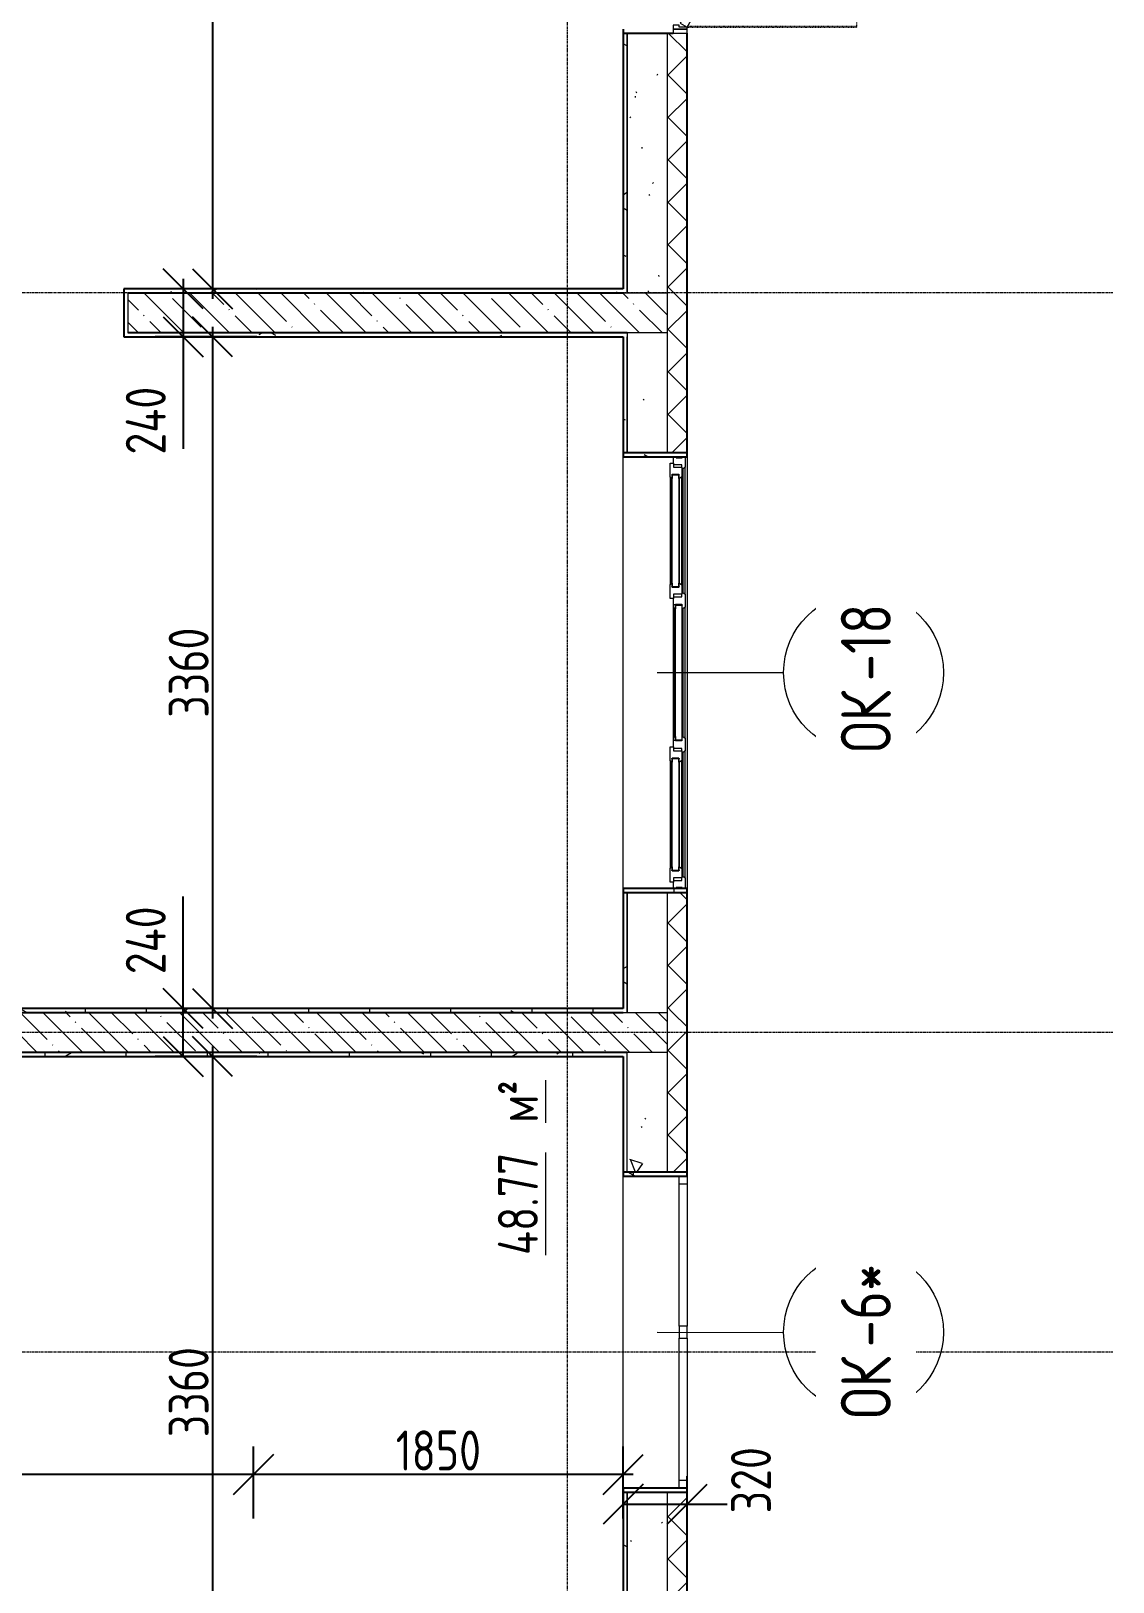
# Model space of a CAD drawing. Header units: millimetres. Extents: x -11854 to 4360091, y -19344 to 4989148.
# Drawn here: x 19478 to 24894, y 60413 to 68172 of the extents above; entities that cross this region are included whole.
import ezdxf

# ---------------------------------------------------------------- set-up
doc = ezdxf.new("R2010")
doc.units = ezdxf.units.MM
doc.linetypes.add('Линия сетки', pattern=[22.225, 12.7, -3.175, 3.175, -3.175])
doc.linetypes.add('Штрих', pattern=[6.35, 3.175, -3.175])
doc.layers.get('0').update_dxf_attribs({"color": 254})
doc.layers.get('Defpoints').update_dxf_attribs({"color": 254})
for name, color, linetype, lineweight in [('A-ANNO-DIMS', 254, 'Continuous', 9), ('A-AREA-IDEN', 254, 'Continuous', 9), ('A-DOOR', 254, 'Continuous', 9), ('A-DOOR-FRAM', 254, 'Continuous', 18), ('A-GLAZ', 254, 'Continuous', 9), ('A-GLAZ-IDEN', 254, 'Continuous', 9), ('A-WALL', 254, 'Continuous', 9), ('S-GRID', 254, 'Continuous', 9)]:
    doc.layers.add(name, color=color, linetype=linetype, lineweight=lineweight)
doc.styles.add('ISOCPEUR', font='isocpeur.ttf', dxfattribs={"width": 0.8, "height": 200})
doc.styles.add('ISOCPEUR_1', font='isocpeur.ttf', dxfattribs={"width": 0.8, "height": 250})
doc.styles.add('ISOCPEUR_B', font='', dxfattribs={"width": 0.8, "height": 200})
doc.styles.add('ISOCPEUR_B_1', font='', dxfattribs={"width": 0.8, "height": 200})
doc.styles.get('ISOCPEUR_B').set_extended_font_data('ISOCPEUR', bold=True)
doc.styles.get('ISOCPEUR_B_1').set_extended_font_data('ISOCPEUR', bold=True)
doc.dimstyles.new('2_0_мм_ISOCPEUR', dxfattribs={"dimscale": 304.8, "dimtxt": 199.196235, "dimasz": 0.656168, "dimexe": 0.459318, "dimexo": 0.625, "dimgap": 0.065617, "dimtad": 1, "dimdec": 0, "dimtxsty": 'ISOCPEUR', "dimblk1": 'OBLIQUE', "dimblk2": 'OBLIQUE', "dimsah": 1, "dimcen": 2.5, "dimdle": 0.164042, "dimazin": 3, "dimtfac": 1, "dimtix": 1, "dimtmove": 0, "dimatfit": 3, "dimfxl": 0.787402, "dimfxlon": 1, "dimtvp": 1, "dimarcsym": 2})
doc.dimstyles.new('2_0_мм_ISOCPEUR_1', dxfattribs={"dimscale": 304.8, "dimtxt": 199.196235, "dimasz": 0.656168, "dimexe": 0.459318, "dimexo": 0.625, "dimgap": 0.065617, "dimtad": 1, "dimdec": 0, "dimtxsty": 'ISOCPEUR', "dimblk1": 'OBLIQUE', "dimblk2": 'OBLIQUE', "dimsah": 1, "dimcen": 2.5, "dimdle": 0.164042, "dimazin": 3, "dimtfac": 1, "dimtix": 1, "dimtmove": 1, "dimatfit": 3, "dimfxl": 0.787402, "dimfxlon": 1, "dimtvp": 1, "dimarcsym": 2})
pattern_1 = [(135, (23408.74, 513535.32), (-106.066017, -106.066017), []), (225, (23408.74, 513535.32), (106.066017, -106.066017), [])]
pattern_2 = [(140, (23408.74, 513535.3), (63.7558, 728.7365), [76.2, -838.2]), (85, (23408.74, 513535.3), (-764.2276, -140.9716), [60.96, -670.56]), (190.451, (23414.05, 513596.05), (-700.4668, 587.77), [64.76, -712.36]), (136.184, (23205.5, 513535.3), (168.171, 1084.3162), [114.3, -1257.3]), (186.636, (23219.6, 513625.7), (-989.7098, 949.61), [97.14, -1068.54]), (81.184, (23205.5, 513535.3), (-989.7012, 949.6206), [91.44, -1005.84]), (111, (23256.34, 513636.9), (409.0606, 606.4579), [76.2, -838.2]), (56, (23256.34, 513636.9), (-736.7529, 247.2083), [60.96, -670.56]), (161.451, (23290.4, 513687.46), (-327.6855, 853.6683), [64.76, -712.36]), (127.5, (23408.74, 513535.32), (-338.22012, 12.3547), [6.706, -655.726, 6.706, -674.014, -673.1]), (127.5, (23408.74, 513535.32), (-338.22012, 12.3547), [-1343.152, 6.706, -666.394]), (97.5, (23408.74, 513535.32), (-400.72213, 267.27887), [6.706, -381.406, 6.706, -640.486, -256.54]), (97.5, (23408.74, 513535.32), (-400.72213, 267.27887), [-1035.304, 6.706, -249.834]), (57.5, (23408.74, 513308.76), (22.91534, 542.36333), [6.706, -247.294, 6.706, -1837.334]), (57.5, (23408.74, 513308.76), (22.91534, 542.36333), [-260.706, -785.774, 6.706, -1044.854]), (47.5, (23408.74, 513207.16), (-101.7071, 592.51696), [6.706, -323.494, 6.706, -1266.342]), (47.5, (23408.74, 513207.16), (-101.7071, 592.51696), [-336.906, -519.582, 6.706, -740.054])]
pattern_3 = [(135, (23408.74, 513535.32), (-114.04925, -114.04925), []), (135, (23408.74, 513649.37), (-114.04925, -114.04925), [201.612, -40.322, 3.353, -36.97])]
pattern_4 = [(90, (23408.74, 513535.32), (-101.6, 406.4), [33.528, -271.272, 33.528, -271.272, -1625.6]), (90, (23408.74, 513535.32), (-101.6, 406.4), [-609.6, 33.528, -576.072, 33.528, -271.272, -711.2]), (90, (23408.74, 513535.32), (-101.6, 406.4), [-1524, 33.528, -169.672, 33.528, -474.472]), (210, (23357.94, 513687.72), (-301.152724, -291.18818), [33.528, -271.272, 33.528, -1896.872]), (210, (23357.94, 513687.72), (-301.152724, -291.18818), [-338.328, -271.272, 33.528, -576.072, -1016]), (210, (23357.94, 513687.72), (-301.152724, -291.18818), [-1219.2, 33.528, -271.272, 33.528, -677.672]), (210, (23357.94, 513687.72), (-301.152724, -291.18818), [-1557.528, -169.672, 33.528, -474.472]), (330, (23154.74, 513738.52), (402.752724, -115.21182), [33.528, -271.272, 33.528, -1896.872]), (330, (23154.74, 513738.52), (402.752724, -115.21182), [-338.328, -271.272, 33.528, -576.072, -1016]), (330, (23154.74, 513738.52), (402.752724, -115.21182), [-1219.2, 33.528, -271.272, 33.528, -677.672]), (330, (23154.74, 513738.52), (402.752724, -115.21182), [-1557.528, -169.672, 33.528, -474.472])]

# ---------------------------------------------------------------- blocks, each defined once
blk = doc.blocks.new('BIMLIB_Окно_Трехстворчатое_Wintech_СФрамугойСнизу_ГОСТ30674-99 - ОК 2200Х1480_ОК-3_1 _ВНУТРЕННИЕ ОКНА_ EI 31 _-7441048-1Д')
at = {"layer": 'A-GLAZ', "lineweight": 18}
for p, q in [((-923.5, -66), (-854.7, -66)), ((-923.5, -82), (-923.5, -66)), ((-867, -76), (-867, -108)), ((-846, -76), (-867, -76)), ((-864.5, -76), (-304.75, -76)), ((-864.5, -108), (-864.5, -76)), ((-854.7, -66), (-846, -71.7)), ((-846, -71.7), (-846, -76)), ((-323.25, -71.7), (-314.55, -66)), ((-323.25, -76), (-323.25, -71.7)), ((-302.25, -76), (-323.25, -76)), ((-314.55, -66), (-245.75, -66)), ((-304.75, -76), (-304.75, -108)), ((-302.25, -108), (-302.25, -76)), ((-245.75, -66), (-245.75, -82)), ((495.75, -66), (564.55, -66)), ((495.75, -82), (495.75, -66)), ((552.25, -76), (552.25, -108)), ((573.25, -76), (552.25, -76)), ((554.75, -76), (1114.5, -76)), ((554.75, -108), (554.75, -76)), ((564.55, -66), (573.25, -71.7)), ((573.25, -71.7), (573.25, -76)), ((1096, -71.7), (1104.7, -66)), ((1096, -76), (1096, -71.7)), ((1117, -76), (1096, -76)), ((1104.7, -66), (1173.5, -66)), ((1114.5, -76), (1114.5, -108)), ((1117, -108), (1117, -76)), ((1173.5, -66), (1173.5, -82)), ((-955, -82), (-923.5, -82)), ((-950, -96), (-955, -96)), ((-955, -126), (-950, -126)), ((-902.2, -140), (-955, -140)), ((-950, -126), (-950, -96)), ((-902.5, -82), (-923.5, -82)), ((-914.5, -82), (-914.5, -124)), ((-914.5, -124), (-902.5, -124)), ((-902.5, -124), (-902.5, -82)), ((-854.7, -124), (-902.5, -124)), ((-893.5, -128.3), (-902.2, -140)), ((-893.5, -124), (-893.5, -128.3)), ((-867, -108), (-846, -108)), ((-304.75, -108), (-864.5, -108)), ((-846, -112.3), (-854.7, -124)), ((-846, -108), (-846, -112.3)), ((-323.25, -108), (-302.25, -108)), ((-323.25, -112.3), (-323.25, -108)), ((-314.55, -124), (-323.25, -112.3)), ((-266.75, -124), (-314.55, -124)), ((-275.75, -128.3), (-275.75, -124)), ((-267.05, -140), (-275.75, -128.3)), ((-202.95, -140), (-267.05, -140)), ((-266.75, -82), (-266.75, -124)), ((-245.75, -82), (-266.75, -82)), ((-266.75, -124), (-254.75, -124)), ((-254.75, -124), (-254.75, -82)), ((-245.75, -82), (-215.25, -82)), ((-215.25, -82), (-202.95, -82)), ((-215.25, -92), (-215.25, -82)), ((-194.25, -92), (-215.25, -92)), ((-212.75, -92), (462.75, -92)), ((-212.75, -124), (-212.75, -92)), ((462.75, -124), (-212.75, -124)), ((-202.95, -82), (-194.25, -87.7)), ((-194.25, -128.3), (-202.95, -140)), ((-194.25, -87.7), (-194.25, -92)), ((-194.25, -124), (-194.25, -128.3)), ((444.25, -87.7), (452.95, -82)), ((444.25, -92), (444.25, -87.7)), ((465.25, -92), (444.25, -92)), ((444.25, -128.3), (444.25, -124)), ((452.95, -140), (444.25, -128.3)), ((452.95, -82), (465.25, -82)), ((517.05, -140), (452.95, -140)), ((462.75, -92), (462.75, -124)), ((465.25, -82), (465.25, -92)), ((465.25, -82), (495.75, -82)), ((516.75, -82), (495.75, -82)), ((504.75, -82), (504.75, -124)), ((504.75, -124), (516.75, -124)), ((516.75, -124), (516.75, -82)), ((564.55, -124), (516.75, -124)), ((525.75, -128.3), (517.05, -140)), ((525.75, -124), (525.75, -128.3)), ((552.25, -108), (573.25, -108)), ((1114.5, -108), (554.75, -108)), ((573.25, -112.3), (564.55, -124)), ((573.25, -108), (573.25, -112.3)), ((1096, -108), (1117, -108)), ((1096, -112.3), (1096, -108)), ((1104.7, -124), (1096, -112.3)), ((1152.5, -124), (1104.7, -124)), ((1143.5, -128.3), (1143.5, -124)), ((1152.2, -140), (1143.5, -128.3)), ((1205, -140), (1152.2, -140)), ((1152.5, -82), (1152.5, -124)), ((1173.5, -82), (1152.5, -82)), ((1152.5, -124), (1164.5, -124)), ((1164.5, -124), (1164.5, -82)), ((1173.5, -82), (1205, -82)), ((1200, -96), (1200, -126)), ((1205, -96), (1200, -96)), ((1200, -126), (1205, -126))]:
    blk.add_line(p, q, dxfattribs=at)
at = {"layer": 'A-GLAZ', "lineweight": 25}
for p, q in [((-867, -76), (-864.5, -76)), ((-867, -108), (-867, -76)), ((-864.5, -76), (-864.5, -108)), ((-304.75, -76), (-302.25, -76)), ((-304.75, -108), (-304.75, -76)), ((-302.25, -76), (-302.25, -108)), ((552.25, -76), (554.75, -76)), ((552.25, -108), (552.25, -76)), ((554.75, -76), (554.75, -108)), ((1114.5, -76), (1117, -76)), ((1114.5, -108), (1114.5, -76)), ((1117, -76), (1117, -108)), ((-864.5, -108), (-867, -108)), ((-302.25, -108), (-304.75, -108)), ((-215.25, -92), (-212.75, -92)), ((-215.25, -124), (-215.25, -92)), ((-212.75, -124), (-215.25, -124)), ((-212.75, -92), (-212.75, -124)), ((462.75, -92), (465.25, -92)), ((462.75, -124), (462.75, -92)), ((465.25, -124), (462.75, -124)), ((465.25, -92), (465.25, -124)), ((554.75, -108), (552.25, -108)), ((1117, -108), (1114.5, -108))]:
    blk.add_line(p, q, dxfattribs=at)
at = {"layer": 'A-GLAZ'}
for p, q in [((-314.55, -66), (-854.7, -66)), ((-846, -71.7), (-323.25, -71.7)), ((1104.7, -66), (564.55, -66)), ((573.25, -71.7), (1096, -71.7)), ((-902.2, -140), (-267.05, -140)), ((-275.75, -128.3), (-893.5, -128.3)), ((-854.7, -124), (-314.55, -124)), ((-846, -112.3), (-323.25, -112.3)), ((-202.95, -82), (452.95, -82)), ((-202.95, -140), (452.95, -140)), ((-194.25, -87.7), (444.25, -87.7)), ((444.25, -128.3), (-194.25, -128.3)), ((517.05, -140), (1152.2, -140)), ((1143.5, -128.3), (525.75, -128.3)), ((564.55, -124), (1104.7, -124)), ((573.25, -112.3), (1096, -112.3))]:
    blk.add_line(p, q, dxfattribs=at)
blk = doc.blocks.new('Окно 1800х800 - ОК 1600Х1800_ОК-3_1 _ВНУТРЕННИЕ ОКНА_ EI 32-7441104-1Д')
at = {"layer": 'A-GLAZ', "lineweight": 18}
for p, q in [((-655, -110), (-615, -110)), ((-615, -150), (-655, -150)), ((-615, -110), (-615, -150)), ((865, -110), (905, -110)), ((865, -150), (865, -110)), ((905, -150), (865, -150))]:
    blk.add_line(p, q, dxfattribs=at)
at = {"layer": 'A-GLAZ'}
for p, q in [((-615, -110), (-615, -150)), ((-615, -110), (95, -110)), ((95, -150), (-615, -150)), ((155, -110), (95, -110)), ((95, -110), (95, -150)), ((95, -150), (155, -150)), ((155, -110), (865, -110)), ((155, -150), (155, -110)), ((865, -150), (155, -150)), ((865, -150), (865, -110))]:
    blk.add_line(p, q, dxfattribs=at)
blk = doc.blocks.new('Дверь_Двупольная_внутренняя ПВХ профиль - Дверной блок наружный металлический остекленный ДНМО 24х13 Л-6073768-1Д')
at = {"layer": 'A-DOOR', "linetype": 'Штрих'}
for p, q in [((618, 1000), (618, 150)), ((-618, 540), (-618, 150))]:
    blk.add_line(p, q, dxfattribs=at)
at = {"layer": 'A-DOOR'}
for p, q in [((620, 1000), (618, 1000)), ((-620, 540), (-618, 540)), ((-650, 150), (-630, 150)), ((-650, 80), (-650, 150)), ((-630, 80), (-650, 80)), ((-630, 150), (-630, 80)), ((-618, 150), (-620, 150)), ((618, 150), (620, 150)), ((650, 150), (630, 150)), ((630, 150), (630, 80)), ((630, 80), (650, 80)), ((650, 80), (650, 150))]:
    blk.add_line(p, q, dxfattribs=at)
at = {"layer": 'A-DOOR', "linetype": 'Штрих', "lineweight": 18}
for p, q in [((620, 150), (620, 1000)), ((-620, 150), (-620, 540))]:
    blk.add_line(p, q, dxfattribs=at)
at = {"layer": 'A-DOOR', "lineweight": 18}
for p, q in [((-116.1, 575), (-136.1, 540.4)), ((620, 150), (-116.1, 575)), ((-136.1, 540.4), (600, 115.4)), ((-620, 150), (-282.3, 345)), ((-282.3, 345), (-262.3, 310.4)), ((-262.3, 310.4), (-600, 115.4)), ((-600, 115.4), (-620, 150)), ((600, 115.4), (620, 150))]:
    blk.add_line(p, q, dxfattribs=at)
at = {"layer": 'A-DOOR', "linetype": 'Штрих'}
for centre, radius, start, end in [((620, 150), 850, 90, 180), ((-620, 150), 390, 360, 90)]:
    blk.add_arc(centre, radius, start, end, dxfattribs=at)
at = {"layer": 'A-DOOR-FRAM'}
for p, q in [((-630, 150), (-620, 150)), ((-630, 80), (-630, 150)), ((-610, 80), (-630, 80)), ((-620, 150), (-620, 110)), ((-620, 110), (-610, 110)), ((-610, 110), (-610, 80)), ((620, 110), (610, 110)), ((610, 110), (610, 80)), ((610, 80), (630, 80)), ((630, 150), (620, 150)), ((620, 150), (620, 110)), ((630, 80), (630, 150))]:
    blk.add_line(p, q, dxfattribs=at)
blk = doc.blocks.new('_Oblique')
at = {"color": 0, "linetype": 'ByBlock', "lineweight": -2}
blk.add_line((-0.5, -0.5), (0.5, 0.5), dxfattribs=at)
blk = doc.blocks.new('*D666')
at = {"layer": 'A-ANNO-DIMS', "color": 0, "lineweight": -2, "transparency": 16777216}
for p, q in [((20387.2, 70792.4), (20387.2, 66832.4)), ((20608.1, 70742.4), (20247.2, 70742.4)), ((20608.1, 66882.4), (20247.2, 66882.4))]:
    blk.add_line(p, q, dxfattribs=at)
at = {"layer": 'Defpoints', "color": 0, "transparency": 16777216}
for p in [(20627.2, 70742.4), (20387.2, 66882.4), (20627.2, 66882.4)]:
    blk.add_point(p, dxfattribs=at)
at = {"layer": 'A-ANNO-DIMS', "color": 0, "lineweight": -2, "transparency": 16777216, "xscale": 200, "yscale": 200, "zscale": 200}
for p, rotation in [((20387.2, 70742.4), 90), ((20387.2, 66882.4), 270)]:
    blk.add_blockref('_Oblique', p, dxfattribs=dict(at, rotation=rotation))
at = {"layer": 'A-ANNO-DIMS', "color": 0, "transparency": 16777216, "insert": (20267.2, 68812.4), "char_height": 200, "width": 533.233, "attachment_point": 5, "rotation": 90, "style": 'ISOCPEUR'}
blk.add_mtext('\\A1;3860', dxfattribs=at)
blk = doc.blocks.new('*D667')
at = {"layer": 'A-ANNO-DIMS', "color": 0, "lineweight": -2, "transparency": 16777216}
for p, q in [((20239.2, 66932.4), (20239.2, 66642.4)), ((20608.1, 66882.4), (20099.2, 66882.4)), ((20608.1, 66642.4), (20099.2, 66642.4)), ((20239.2, 66642.4), (20239.2, 66082.4))]:
    blk.add_line(p, q, dxfattribs=at)
at = {"layer": 'Defpoints', "color": 0, "transparency": 16777216}
for p in [(20627.2, 66882.4), (20239.2, 66642.4), (20627.2, 66642.4)]:
    blk.add_point(p, dxfattribs=at)
at = {"layer": 'A-ANNO-DIMS', "color": 0, "lineweight": -2, "transparency": 16777216, "xscale": 200, "yscale": 200, "zscale": 200}
for p, rotation in [((20239.2, 66882.4), 90), ((20239.2, 66642.4), 270)]:
    blk.add_blockref('_Oblique', p, dxfattribs=dict(at, rotation=rotation))
at = {"layer": 'A-ANNO-DIMS', "color": 0, "transparency": 16777216, "insert": (19952.6, 66053.3), "char_height": 200, "width": 418.312, "attachment_point": 1, "rotation": 90, "line_spacing_factor": 1.149209, "style": 'ISOCPEUR'}
blk.add_mtext('\\A1;240', dxfattribs=at)
blk = doc.blocks.new('*D668')
at = {"layer": 'A-ANNO-DIMS', "color": 0, "lineweight": -2, "transparency": 16777216}
for p, q in [((20387.2, 66692.4), (20387.2, 63232.4)), ((20608.1, 66642.4), (20247.2, 66642.4)), ((20608.1, 63282.4), (20247.2, 63282.4))]:
    blk.add_line(p, q, dxfattribs=at)
at = {"layer": 'Defpoints', "color": 0, "transparency": 16777216}
for p in [(20627.2, 66642.4), (20387.2, 63282.4), (20627.2, 63282.4)]:
    blk.add_point(p, dxfattribs=at)
at = {"layer": 'A-ANNO-DIMS', "color": 0, "lineweight": -2, "transparency": 16777216, "xscale": 200, "yscale": 200, "zscale": 200}
for p, rotation in [((20387.2, 66642.4), 90), ((20387.2, 63282.4), 270)]:
    blk.add_blockref('_Oblique', p, dxfattribs=dict(at, rotation=rotation))
at = {"layer": 'A-ANNO-DIMS', "color": 0, "transparency": 16777216, "insert": (20267.2, 64962.4), "char_height": 200, "width": 533.233, "attachment_point": 5, "rotation": 90, "style": 'ISOCPEUR'}
blk.add_mtext('\\A1;3360', dxfattribs=at)
blk = doc.blocks.new('*D669')
at = {"layer": 'A-ANNO-DIMS', "color": 0, "lineweight": -2, "transparency": 16777216}
for p, q in [((20239.2, 63282.4), (20239.2, 63842.4)), ((20239.2, 63042.4), (20239.2, 63332.4)), ((20608.1, 63282.4), (20099.2, 63282.4)), ((20608.1, 63042.4), (20099.2, 63042.4))]:
    blk.add_line(p, q, dxfattribs=at)
at = {"layer": 'Defpoints', "color": 0, "transparency": 16777216}
for p in [(20627.2, 63282.4), (20239.2, 63042.4), (20627.2, 63042.4)]:
    blk.add_point(p, dxfattribs=at)
at = {"layer": 'A-ANNO-DIMS', "color": 0, "lineweight": -2, "transparency": 16777216, "xscale": 200, "yscale": 200, "zscale": 200}
for p, rotation in [((20239.2, 63282.4), 90), ((20239.2, 63042.4), 270)]:
    blk.add_blockref('_Oblique', p, dxfattribs=dict(at, rotation=rotation))
at = {"layer": 'A-ANNO-DIMS', "color": 0, "transparency": 16777216, "insert": (19952.6, 63453.3), "char_height": 200, "width": 418.312, "attachment_point": 1, "rotation": 90, "line_spacing_factor": 1.149209, "style": 'ISOCPEUR'}
blk.add_mtext('\\A1;240', dxfattribs=at)
blk = doc.blocks.new('*D670')
at = {"layer": 'A-ANNO-DIMS', "color": 0, "lineweight": -2, "transparency": 16777216}
for p, q in [((20387.2, 63092.4), (20387.2, 59632.4)), ((20608.1, 63042.4), (20247.2, 63042.4)), ((20608.1, 59682.4), (20247.2, 59682.4))]:
    blk.add_line(p, q, dxfattribs=at)
at = {"layer": 'Defpoints', "color": 0, "transparency": 16777216}
for p in [(20627.2, 63042.4), (20387.2, 59682.4), (20627.2, 59682.4)]:
    blk.add_point(p, dxfattribs=at)
at = {"layer": 'A-ANNO-DIMS', "color": 0, "lineweight": -2, "transparency": 16777216, "xscale": 200, "yscale": 200, "zscale": 200}
for p, rotation in [((20387.2, 63042.4), 90), ((20387.2, 59682.4), 270)]:
    blk.add_blockref('_Oblique', p, dxfattribs=dict(at, rotation=rotation))
at = {"layer": 'A-ANNO-DIMS', "color": 0, "transparency": 16777216, "insert": (20267.2, 61362.4), "char_height": 200, "width": 533.233, "attachment_point": 5, "rotation": 90, "style": 'ISOCPEUR'}
blk.add_mtext('\\A1;3360', dxfattribs=at)
blk = doc.blocks.new('*D682')
at = {"layer": 'A-ANNO-DIMS', "color": 0, "lineweight": -2, "transparency": 16777216}
for p, q in [((22442, 60729.6), (22442, 60942.6)), ((22762, 60729.6), (22762, 60942.6)), ((22442, 60802.6), (22812, 60802.6)), ((22762, 60802.6), (22962, 60802.6))]:
    blk.add_line(p, q, dxfattribs=at)
at = {"layer": 'Defpoints', "color": 0, "transparency": 16777216}
for p in [(22442, 60802.6), (22442, 60710.5), (22762, 60710.5)]:
    blk.add_point(p, dxfattribs=at)
at = {"layer": 'A-ANNO-DIMS', "color": 0, "lineweight": -2, "transparency": 16777216, "xscale": 200, "yscale": 200, "zscale": 200, "rotation": 180}
blk.add_blockref('_Oblique', (22442, 60802.6), dxfattribs=at)
at = {"layer": 'A-ANNO-DIMS', "color": 0, "lineweight": -2, "transparency": 16777216, "xscale": 200, "yscale": 200, "zscale": 200}
blk.add_blockref('_Oblique', (22762, 60802.6), dxfattribs=at)
at = {"layer": 'A-ANNO-DIMS', "color": 0, "transparency": 16777216, "insert": (22982, 60755.9), "char_height": 200, "width": 399.925, "attachment_point": 1, "rotation": 90, "line_spacing_factor": 1.149209, "style": 'ISOCPEUR'}
blk.add_mtext('\\A1;320', dxfattribs=at)
blk = doc.blocks.new('*D683')
at = {"layer": 'A-ANNO-DIMS', "color": 0, "lineweight": -2, "transparency": 16777216}
for p, q in [((20592, 60729.6), (20592, 61090.5)), ((22442, 60729.6), (22442, 61090.5)), ((22492, 60950.5), (20542, 60950.5))]:
    blk.add_line(p, q, dxfattribs=at)
at = {"layer": 'Defpoints', "color": 0, "transparency": 16777216}
for p in [(20592, 60950.5), (20592, 60710.5), (22442, 60710.5)]:
    blk.add_point(p, dxfattribs=at)
at = {"layer": 'A-ANNO-DIMS', "color": 0, "lineweight": -2, "transparency": 16777216, "xscale": 200, "yscale": 200, "zscale": 200, "rotation": 180}
blk.add_blockref('_Oblique', (20592, 60950.5), dxfattribs=at)
at = {"layer": 'A-ANNO-DIMS', "color": 0, "lineweight": -2, "transparency": 16777216, "xscale": 200, "yscale": 200, "zscale": 200}
blk.add_blockref('_Oblique', (22442, 60950.5), dxfattribs=at)
at = {"layer": 'A-ANNO-DIMS', "color": 0, "transparency": 16777216, "insert": (21517, 61070.5), "char_height": 200, "width": 496.458, "attachment_point": 5, "style": 'ISOCPEUR'}
blk.add_mtext('\\A1;1850', dxfattribs=at)
blk = doc.blocks.new('*D684')
at = {"layer": 'A-ANNO-DIMS', "color": 0, "lineweight": -2, "transparency": 16777216}
for p, q in [((17781.8, 61171.5), (17781.8, 60810.5)), ((20592, 60729.6), (20592, 61090.5)), ((20642, 60950.5), (17731.8, 60950.5))]:
    blk.add_line(p, q, dxfattribs=at)
at = {"layer": 'Defpoints', "color": 0, "transparency": 16777216}
for p in [(17781.8, 61190.5), (17781.8, 60950.5), (20592, 60710.5)]:
    blk.add_point(p, dxfattribs=at)
at = {"layer": 'A-ANNO-DIMS', "color": 0, "lineweight": -2, "transparency": 16777216, "xscale": 200, "yscale": 200, "zscale": 200, "rotation": 180}
blk.add_blockref('_Oblique', (17781.8, 60950.5), dxfattribs=at)
at = {"layer": 'A-ANNO-DIMS', "color": 0, "lineweight": -2, "transparency": 16777216, "xscale": 200, "yscale": 200, "zscale": 200}
blk.add_blockref('_Oblique', (20592, 60950.5), dxfattribs=at)
at = {"layer": 'A-ANNO-DIMS', "color": 0, "transparency": 16777216, "insert": (19186.9, 61070.5), "char_height": 200, "width": 496.458, "attachment_point": 5, "style": 'ISOCPEUR'}
blk.add_mtext('\\A1;2810', dxfattribs=at)
blk = doc.blocks.new('Марка окна - Марка окна-2857-1Д')
at = {"layer": 'A-GLAZ-IDEN'}
blk.add_circle((0, 0), 4.001, dxfattribs=at)

msp = doc.modelspace()

# ---------------------------------------------------------------- hatches: boundary and pattern name
at = {"layer": 'A-WALL'}
h = msp.add_hatch(dxfattribs=at)
h.set_pattern_fill('FP_1', color=8, angle=90, style=0, pattern_type=2)
h.set_pattern_definition(pattern_1)
h.paths.add_polyline_path([(22762, 70962.4), (22662, 70962.4), (22662, 69462.4), (22762, 69462.4), (22762, 70762.4)])
h.paths.add_polyline_path([(22762, 68162.4), (22662, 68162.4), (22662, 66862.4), (22762, 66862.4)])
h = msp.add_hatch(dxfattribs=at)
h.set_pattern_fill('FP_5', color=8, angle=90, style=0, pattern_type=2)
h.set_pattern_definition(pattern_4)
h.paths.add_polyline_path([(22462, 70742.4), (22442, 70742.4), (22442, 69462.4), (22462, 69462.4)])
h.paths.add_polyline_path([(22462, 68162.4), (22442, 68162.4), (22442, 66862.4), (22462, 66862.4)])
h = msp.add_hatch(dxfattribs=at)
h.set_pattern_fill('FP_2', color=8, angle=90, style=0, pattern_type=2)
h.set_pattern_definition(pattern_2)
h.paths.add_polyline_path([(22662, 70762.4), (22462, 70762.4), (22462, 69462.4), (22662, 69462.4), (22662, 70753.4)])
h.paths.add_polyline_path([(22662, 68162.4), (22462, 68162.4), (22462, 66862.4), (22662, 66862.4)])
h = msp.add_hatch(dxfattribs=at)
h.set_pattern_fill('FP_5', color=8, angle=90, style=0, pattern_type=2)
h.set_pattern_definition(pattern_4)
h.paths.add_polyline_path([(22442, 66862.4), (22442, 66882.4), (19942, 66882.4), (19942, 66862.4), (19962, 66862.4)])
h = msp.add_hatch(dxfattribs=at)
h.set_pattern_fill('FP_3', color=8, angle=90, style=0, pattern_type=2)
h.set_pattern_definition(pattern_3)
h.paths.add_polyline_path([(22662, 66862.4), (19962, 66862.4), (19962, 66662.4), (22662, 66662.4)])
h = msp.add_hatch(dxfattribs=at)
h.set_pattern_fill('FP_1', color=8, angle=90, style=0, pattern_type=2)
h.set_pattern_definition(pattern_1)
h.paths.add_polyline_path([(22762, 66862.4), (22662, 66862.4), (22662, 66062.4), (22762, 66062.4), (22762, 66662.4)])
h.paths.add_polyline_path([(22762, 63862.4), (22662, 63862.4), (22662, 63262.4), (22762, 63262.4), (22762, 63363.9)])
h = msp.add_hatch(dxfattribs=at)
h.set_pattern_fill('FP_5', color=8, angle=90, style=0, pattern_type=2)
h.set_pattern_definition(pattern_4)
h.paths.add_polyline_path([(22462, 66662.4), (19962, 66662.4), (19962, 66642.4), (22462, 66642.4)])
h = msp.add_hatch(dxfattribs=at)
h.set_pattern_fill('FP_2', color=8, angle=90, style=0, pattern_type=2)
h.set_pattern_definition(pattern_2)
h.paths.add_polyline_path([(22662, 66662.4), (22462, 66662.4), (22462, 66062.4), (22662, 66062.4), (22662, 66530.8)])
h.paths.add_polyline_path([(22662, 63862.4), (22462, 63862.4), (22462, 63262.4), (22662, 63262.4), (22662, 63363.9)])
h = msp.add_hatch(dxfattribs=at)
h.set_pattern_fill('FP_5', color=8, angle=90, style=0, pattern_type=2)
h.set_pattern_definition(pattern_4)
h.paths.add_polyline_path([(22462, 66642.4), (22442, 66642.4), (22442, 66062.4), (22462, 66062.4), (22462, 66530.8)])
h.paths.add_polyline_path([(22462, 63862.4), (22442, 63862.4), (22442, 63262.4), (22462, 63262.4)])
h = msp.add_hatch(dxfattribs=at)
h.set_pattern_fill('FP_5', color=8, angle=90, style=0, pattern_type=2)
h.set_pattern_definition(pattern_4)
h.paths.add_polyline_path([(22762, 66062.4), (22442, 66062.4), (22442, 66042.4), (22762, 66042.4)])
h = msp.add_hatch(dxfattribs=at)
h.set_pattern_fill('FP_5', color=8, angle=90, style=0, pattern_type=2)
h.set_pattern_definition(pattern_4)
h.paths.add_polyline_path([(22762, 63862.4), (22762, 63882.4), (22442, 63882.4), (22442, 63862.4), (22475.4, 63862.4)])
h = msp.add_hatch(dxfattribs=at)
h.set_pattern_fill('FP_3', color=8, angle=90, style=0, pattern_type=2)
h.set_pattern_definition(pattern_3)
h.paths.add_polyline_path([(22662, 63262.4), (17762, 63262.4), (17762, 63062.4), (22662, 63062.4)])
h = msp.add_hatch(dxfattribs=at)
h.set_pattern_fill('FP_5', color=8, angle=90, style=0, pattern_type=2)
h.set_pattern_definition(pattern_4)
h.paths.add_polyline_path([(22442, 63282.4), (18147, 63282.4), (18147, 63262.4), (22442, 63262.4)])
h = msp.add_hatch(dxfattribs=at)
h.set_pattern_fill('FP_1', color=8, angle=90, style=0, pattern_type=2)
h.set_pattern_definition(pattern_1)
h.paths.add_polyline_path([(22762, 63262.4), (22662, 63262.4), (22662, 62462.4), (22762, 62462.4), (22762, 63062.4)])
h.paths.add_polyline_path([(22762, 60862.4), (22662, 60862.4), (22662, 59762.4), (22762, 59762.4), (22762, 60196.9)])
h = msp.add_hatch(dxfattribs=at)
h.set_pattern_fill('FP_5', color=8, angle=90, style=0, pattern_type=2)
h.set_pattern_definition(pattern_4)
h.paths.add_polyline_path([(22462, 63062.4), (18167, 63062.4), (18167, 63042.4), (22462, 63042.4)])
h = msp.add_hatch(dxfattribs=at)
h.set_pattern_fill('FP_5', color=8, angle=90, style=0, pattern_type=2)
h.set_pattern_definition(pattern_4)
h.paths.add_polyline_path([(22462, 63042.4), (22442, 63042.4), (22442, 62462.4), (22462, 62462.4)])
h.paths.add_polyline_path([(22462, 59762.4), (22462, 60862.4), (22442, 60862.4), (22442, 59662.4), (22462, 59662.4), (22462, 59682.4)])
h = msp.add_hatch(dxfattribs=at)
h.set_pattern_fill('FP_2', color=8, angle=90, style=0, pattern_type=2)
h.set_pattern_definition(pattern_2)
h.paths.add_polyline_path([(22662, 63062.4), (22462, 63062.4), (22462, 62462.4), (22662, 62462.4)])
h.paths.add_polyline_path([(22662, 60862.4), (22462, 60862.4), (22462, 59662.4), (22662, 59662.4), (22662, 60196.9)])
h = msp.add_hatch(dxfattribs=at)
h.set_pattern_fill('FP_5', color=8, angle=90, style=0, pattern_type=2)
h.set_pattern_definition(pattern_4)
h.paths.add_polyline_path([(22762, 62442.4), (22762, 62462.4), (22442, 62462.4), (22442, 62442.4), (22475.4, 62442.4)])

# ---------------------------------------------------------------- linework, layer by layer
at = {"layer": 'A-GLAZ-IDEN', "color": 8}
for p, q in [((22612, 64962.4), (23245.3, 64962.4)), ((22612, 61662.4), (23245.3, 61661.5))]:
    msp.add_line(p, q, dxfattribs=at)
at = {"layer": 'A-WALL', "color": 8, "lineweight": 25}
for p, q in [((22442, 68182.4), (22442, 68162.4)), ((22442, 68162.4), (22442, 66882.4)), ((22442, 68162.4), (22692, 68162.4)), ((22762, 66062.4), (22762, 68162.4)), ((22442, 66882.4), (19942, 66882.4)), ((19942, 66882.4), (19942, 66642.4)), ((19962, 66862.4), (22442, 66862.4)), ((22462, 66662.4), (19962, 66662.4)), ((19942, 66642.4), (22442, 66642.4)), ((22442, 66642.4), (22442, 66062.4)), ((22762, 66062.4), (22442, 66062.4)), ((22442, 66062.4), (22442, 66042.4)), ((22442, 66042.4), (22762, 66042.4)), ((22762, 66042.4), (22762, 66062.4)), ((22762, 63882.4), (22442, 63882.4)), ((22442, 63882.4), (22442, 63862.4)), ((22762, 63862.4), (22762, 63882.4)), ((22442, 63862.4), (22442, 63282.4)), ((22442, 63862.4), (22762, 63862.4)), ((22762, 63262.4), (22762, 63862.4)), ((18147, 63262.4), (22442, 63262.4)), ((22442, 63282.4), (18167, 63282.4)), ((22762, 62462.4), (22762, 63262.4)), ((22462, 63062.4), (18167, 63062.4)), ((18167, 63042.4), (22442, 63042.4)), ((22442, 63042.4), (22442, 62462.4)), ((22762, 62462.4), (22442, 62462.4)), ((22442, 62462.4), (22442, 62442.4)), ((22442, 62442.4), (22762, 62442.4)), ((22762, 62442.4), (22762, 62462.4)), ((22762, 60882.4), (22442, 60882.4)), ((22442, 60882.4), (22442, 60862.4)), ((22442, 60862.4), (22442, 59662.4)), ((22442, 60862.4), (22762, 60862.4)), ((22762, 60862.4), (22762, 60882.4)), ((22762, 59762.4), (22762, 60862.4))]:
    msp.add_line(p, q, dxfattribs=at)
at = {"layer": 'A-WALL', "color": 8}
for p, q in [((22462, 68162.4), (22462, 66862.4)), ((22462, 66862.4), (22462, 68162.4)), ((22662, 68162.4), (22662, 66062.4)), ((19962, 66862.4), (19962, 66662.4)), ((22442, 66862.4), (22662, 66862.4)), ((22662, 66662.4), (22462, 66662.4)), ((22462, 66662.4), (22462, 66062.4)), ((22462, 66062.4), (22462, 66642.4)), ((22442, 63882.4), (22442, 66042.4)), ((22762, 66042.4), (22762, 63882.4)), ((22462, 63862.4), (22462, 63262.4)), ((22462, 63262.4), (22462, 63862.4)), ((22662, 63862.4), (22662, 63262.4)), ((22442, 63262.4), (22662, 63262.4)), ((22662, 63262.4), (22662, 62462.4)), ((22662, 63062.4), (22462, 63062.4)), ((22462, 62462.4), (22462, 63062.4)), ((22442, 60882.4), (22442, 62442.4)), ((22462, 60862.4), (22462, 59662.4)), ((22462, 59762.4), (22462, 60862.4)), ((22662, 60862.4), (22662, 59662.4))]:
    msp.add_line(p, q, dxfattribs=at)
at = {"layer": 'S-GRID', "color": 8, "linetype": 'Линия сетки'}
for p, q in [((22162, 75548.5), (22162, 42182.4)), ((22162, 75548.5), (22162, 42182.4)), ((24894.1, 66862.4), (-496.2, 66862.4)), ((24894.1, 63162.4), (-496.2, 63162.4)), ((24894.1, 61562.4), (-496.2, 61562.4))]:
    msp.add_line(p, q, dxfattribs=at)

# ---------------------------------------------------------------- block references
at = {"layer": 'A-DOOR', "color": 8, "rotation": 270}
msp.add_blockref('Дверь_Двупольная_внутренняя ПВХ профиль - Дверной блок наружный металлический остекленный ДНМО 24х13 Л-6073768-1Д', (22612, 68812.4), dxfattribs=at)
at = {"layer": 'A-GLAZ', "color": 8, "rotation": 90}
for name, p in [('BIMLIB_Окно_Трехстворчатое_Wintech_СФрамугойСнизу_ГОСТ30674-99 - ОК 2200Х1480_ОК-3_1 _ВНУТРЕННИЕ ОКНА_ EI 31 _-7441048-1Д', (22612, 64837.4)), ('Окно 1800х800 - ОК 1600Х1800_ОК-3_1 _ВНУТРЕННИЕ ОКНА_ EI 32-7441104-1Д', (22612, 61537.4))]:
    msp.add_blockref(name, p, dxfattribs=at)
at = {"layer": 'A-GLAZ-IDEN', "color": 8, "xscale": 99.99999999999991, "yscale": 99.99999999999991, "zscale": 99.99999999999991, "rotation": 90}
for p in [(23645.4, 64962.4), (23645.4, 61662.4)]:
    msp.add_blockref('Марка окна - Марка окна-2857-1Д', p, dxfattribs=at)

# ---------------------------------------------------------------- texts
at = {"layer": 'A-AREA-IDEN', "color": 8, "char_height": 200, "attachment_point": 1, "rotation": 90}
for s, insert, width, style in [('\\L\\fISOCPEUR|b1|i0|c238|p34|;\\W.8;\\L²', (21815.4, 62847.4), 128.27, 'ISOCPEUR_B_1'), ('\\L\\fISOCPEUR|b1|i0|c204|p34|;\\W.8;\\Lм', (21815.4, 62709.8), 166.751, 'ISOCPEUR_B'), ('\\L48.77 ', (21815.4, 62048.4), 801.687, 'ISOCPEUR_B')]:
    msp.add_mtext(s, dxfattribs=dict(at, insert=insert, width=width, style=style))

# ---------------------------------------------------------------- dimensions: what is measured, and where the dimension line sits
at = {"layer": 'A-ANNO-DIMS', "color": 8}
for base, p1, p2, angle, override, picture, middle in [((20387.2, 66882.4), (20627.2, 70742.4), (20627.2, 66882.4), 90, {"dimfxl": 3860.000178}, '*D666', (20267.2, 68812.4)), ((20387.2, 63282.4), (20627.2, 66642.4), (20627.2, 63282.4), 90, {"dimfxl": 3359.999806}, '*D668', (20267.2, 64962.4)), ((20387.2, 59682.4), (20627.2, 63042.4), (20627.2, 59682.4), 90, {"dimfxl": 3360.00011}, '*D670', (20267.2, 61362.4)), ((17781.8, 60950.5), (20592, 60710.5), (17781.8, 61190.5), 180, {"dimfxl": 2850.870748}, '*D684', (19186.9, 61070.5)), ((20592, 60950.5), (22442, 60710.5), (20592, 60710.5), 180, {"dimfxl": 1850.011733}, '*D683', (21517, 61070.5))]:
    dim = msp.add_linear_dim(base=base, p1=p1, p2=p2, angle=angle, dimstyle='2_0_мм_ISOCPEUR_1', override=override, dxfattribs=at)
    dim.commit()
    dim.dimension.update_dxf_attribs({"geometry": picture, "text_midpoint": middle})
for base, p1, p2, picture, middle in [((20239.2, 66642.4), (20627.2, 66882.4), (20627.2, 66642.4), '*D667', (20239.2, 66262.4)), ((20239.2, 63042.4), (20627.2, 63282.4), (20627.2, 63042.4), '*D669', (20239.2, 63662.4))]:
    dim = msp.add_linear_dim(base=base, p1=p1, p2=p2, angle=90, dimstyle='2_0_мм_ISOCPEUR', override={"dimfxl": 240}, dxfattribs=at)
    dim.commit()
    dim.dimension.update_dxf_attribs({"geometry": picture, "text_midpoint": middle, "dimtype": 160})
dim = msp.add_linear_dim(base=(22442, 60802.6), p1=(22762, 60710.5), p2=(22442, 60710.5), angle=180, dimstyle='2_0_мм_ISOCPEUR', override={"dimfxl": 320}, dxfattribs=at)
dim.commit()
dim.dimension.update_dxf_attribs({"geometry": '*D682', "text_midpoint": (23115.3, 60802.6), "dimtype": 160, "text_rotation": 90})

# ---------------------------------------------------------------- next in the draw order: texts
at = {"layer": 'A-GLAZ-IDEN', "color": 8, "char_height": 250, "width": 432.911, "attachment_point": 1, "rotation": 90, "style": 'ISOCPEUR_1', "bg_fill": 2}
for insert in [(23532.2, 64562.3), (23532.2, 61230)]:
    msp.add_mtext('ОК', dxfattribs=dict(at, insert=insert))

# ---------------------------------------------------------------- next in the draw order: texts
at = {"layer": 'A-GLAZ-IDEN', "color": 8, "char_height": 250, "attachment_point": 1, "rotation": 90, "style": 'ISOCPEUR_1', "bg_fill": 2}
for s, insert, width in [('-18', (23532.2, 64919.5), 526.709), ('-6*', (23532.2, 61587.1), 606.076)]:
    msp.add_mtext(s, dxfattribs=dict(at, insert=insert, width=width))

doc.saveas('drawing.dxf')
